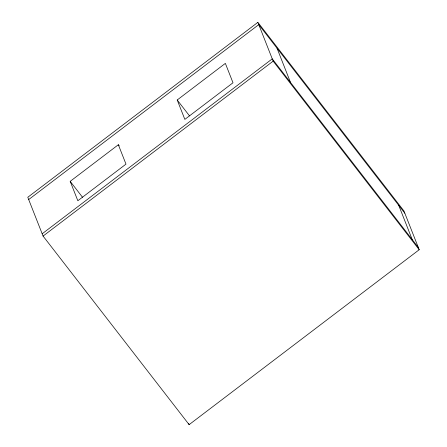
<?xml version="1.0" encoding="UTF-8"?>
<svg xmlns="http://www.w3.org/2000/svg" width="447" height="447" viewBox="0 0 447 447"><rect width="100%" height="100%" fill="white"/><g stroke="black" fill="none" stroke-linecap="round" stroke-linejoin="round"><path stroke-width="0.67" d="M257.869 22.35L27.792 197.272L43.074 236.072L189.131 424.65L419.208 249.728L403.926 210.928L257.869 22.35L273.151 61.144L419.208 249.728M28.692 199.552L258.763 24.63L404.826 213.213M118.349 144.739L125.987 164.133L77.834 200.748L70.19 181.348L118.349 144.739L119.198 145.834M177.202 99.988L225.355 63.379L232.999 82.773L184.846 119.388L177.202 99.988L189.517 115.885M42.174 233.787L272.251 58.864L418.308 247.448M43.074 236.072L273.151 61.144M70.19 181.348L82.505 197.244M398.735 205.357L412.223 239.586M277.023 48.203L290.505 82.438M188.684 423.51L189.131 424.65"/></g></svg>
